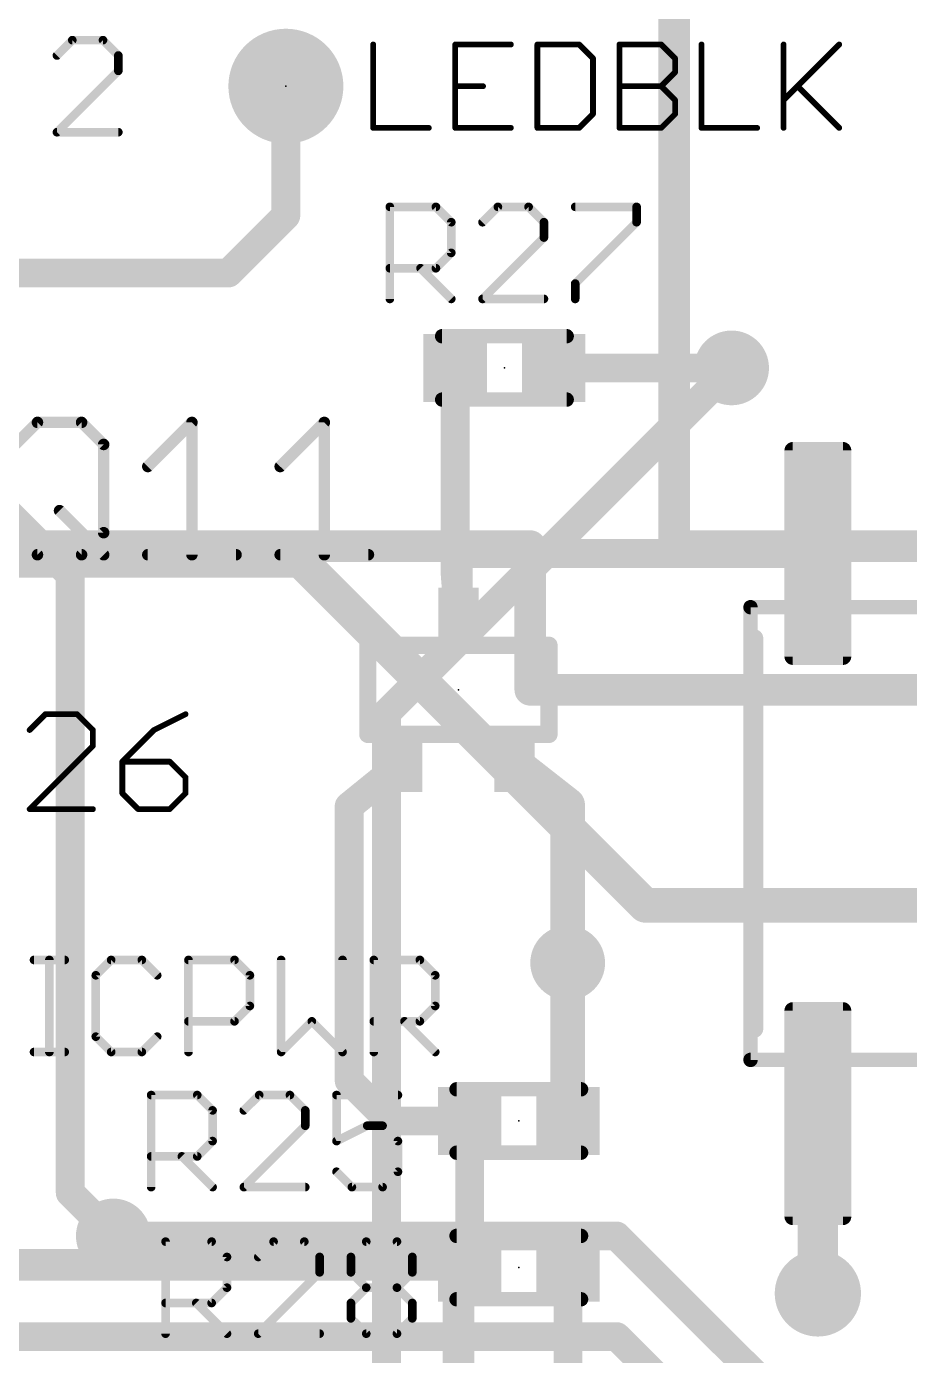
# Model space of a CAD drawing. Extents: x -19 to 124, y 0 to 88.
# Drawn here: x 57.15 to 64.94, y 66.51 to 78.25 of the extents above; entities that cross this region are included whole.
import ezdxf

# ---------------------------------------------------------------- set-up
doc = ezdxf.new("R2010")
doc.units = 0
for name, color, linetype in [('1', 12, 'CONTINUOUS'), ('15', 21, 'CONTINUOUS'), ('16', 132, 'CONTINUOUS'), ('17', 110, 'CONTINUOUS'), ('18', 110, 'CONTINUOUS'), ('2', 110, 'CONTINUOUS'), ('21', 253, 'CONTINUOUS'), ('23', 53, 'CONTINUOUS'), ('25', 253, 'CONTINUOUS')]:
    doc.layers.add(name, color=color, linetype=linetype)

# ---------------------------------------------------------------- blocks, each defined once
blk = doc.blocks.new('ROUNDP')
at = {"const_width": 0.5}
blk.add_lwpolyline([(0, -0.25, 1), (0, 0.25, 1), (0, -0.25)], format="xyb", dxfattribs=at)
blk = doc.blocks.new('RECT315200X94400R25')
at = {"const_width": 0.0738}
blk.add_lwpolyline([(0.9481, -0.2213), (0.9481, 0.2213, 0.4142), (0.9113, 0.2581), (-0.9113, 0.2581, 0.4142), (-0.9481, 0.2213), (-0.9481, -0.2213, 0.4142), (-0.9113, -0.2581), (0.9113, -0.2581, 0.4142)], format="xyb", close=True, dxfattribs=at)
blk.add_solid([(-0.9297, -0.2397), (0.9297, -0.2397), (-0.9297, 0.2397), (0.9297, 0.2397)])
blk = doc.blocks.new('RECT')
blk.add_solid([(-0.5, -0.5), (0.5, -0.5), (-0.5, 0.5), (0.5, 0.5)])
blk = doc.blocks.new('ROUNDV')
at = {"const_width": 0.5}
blk.add_lwpolyline([(0, -0.25, 1), (0, 0.25, 1), (0, -0.25)], format="xyb", dxfattribs=at)

msp = doc.modelspace()

# ---------------------------------------------------------------- linework, layer by layer
at = {"layer": '1'}
for points, const_width in [([(59.436, 77.724), (59.436, 76.581)], 0.254), ([(59.436, 76.581), (58.928, 76.073)], 0.254), ([(58.928, 76.073), (55.626, 76.073)], 0.254), ([(60.9314, 75.2348), (60.9314, 73.406)], 0.254), ([(61.8014, 75.2348), (63.373, 75.2348)], 0.254), ([(56.261, 74.676), (57.531, 73.406)], 0.254), ([(60.96, 73.0377), (60.96, 73.595)], 0.254), ([(60.96, 73.595), (64.135, 73.595)], 0.254), ([(57.531, 73.406), (57.531, 67.945)], 0.254), ([(60.9314, 73.406), (60.96, 73.0377)], 0.254), ([(59.9948, 71.3613), (60.4647, 71.7423)], 0.254), ([(61.4553, 71.7423), (61.9252, 71.374)], 0.3048), ([(61.9252, 71.374), (61.9252, 69.977)], 0.3048), ([(59.9948, 68.9356), (59.9948, 71.3613)], 0.254), ([(61.9252, 68.58), (61.9252, 69.977)], 0.3048), ([(60.3504, 68.58), (59.9948, 68.9356)], 0.254), ([(64.135, 68.645), (64.135, 67.056)], 0.3556), ([(61.0584, 68.58), (60.3504, 68.58)], 0.254), ([(61.0584, 67.2846), (61.0584, 68.58)], 0.254), ([(61.9284, 68.58), (61.9252, 68.58)], 0.3048), ([(57.531, 67.945), (57.912, 67.564)], 0.254), ([(61.9284, 67.2846), (61.9284, 66.3416)], 0.254)]:
    msp.add_lwpolyline(points, dxfattribs=dict(at, const_width=const_width))
for points, const_width in [([(59.4995, 77.724, 1), (59.3725, 77.724)], 0.127), ([(59.4809, 76.5361, 1), (59.3911, 76.6259)], 0.127), ([(59.3725, 76.581, 1), (59.4995, 76.581)], 0.127), ([(58.8831, 76.1179, 1), (58.9729, 76.0281)], 0.127), ([(58.928, 76.0095, 1), (58.928, 76.1365)], 0.127), ([(60.9949, 75.2348, 1), (60.8679, 75.2348)], 0.127), ([(61.8014, 75.2983, 1), (61.8014, 75.1713)], 0.127), ([(63.373, 75.1713, 1), (63.373, 75.2983)], 0.127), ([(61.0235, 73.595, 1), (60.8965, 73.595)], 0.127), ([(60.96, 73.6585, 1), (60.96, 73.5315)], 0.127), ([(64.135, 73.5315, 1), (64.135, 73.6585)], 0.127), ([(57.5945, 73.406, 1), (57.4675, 73.406)], 0.127), ([(57.4861, 73.3611, 1), (57.5759, 73.4509)], 0.127), ([(60.9947, 73.4109, 1), (60.8681, 73.4011)], 0.127), ([(60.8679, 73.406, 1), (60.9949, 73.406)], 0.127), ([(60.8965, 73.0377, 1), (61.0235, 73.0377)], 0.127), ([(60.8967, 73.0328, 1), (61.0233, 73.0426)], 0.127), ([(60.5047, 71.693, 1), (60.4247, 71.7916)], 0.127), ([(61.5023, 71.8023, 1), (61.4083, 71.6823)], 0.1524), ([(62.0014, 71.374, 1), (61.849, 71.374)], 0.1524), ([(60.0583, 71.3613, 1), (59.9313, 71.3613)], 0.127), ([(59.9548, 71.4106, 1), (60.0348, 71.312)], 0.127), ([(61.8782, 71.314, 1), (61.9722, 71.434)], 0.1524), ([(62.0014, 69.977, 1), (61.849, 69.977)], 0.1524), ([(61.849, 69.977, 1), (62.0014, 69.977)], 0.1524), ([(60.0397, 68.9805, 1), (59.9499, 68.8907)], 0.127), ([(59.9313, 68.9356, 1), (60.0583, 68.9356)], 0.127), ([(64.2239, 68.645, 1), (64.0461, 68.645)], 0.1778), ([(60.3504, 68.6435, 1), (60.3504, 68.5165)], 0.127), ([(61.1219, 68.58, 1), (60.9949, 68.58)], 0.127), ([(61.0584, 68.5165, 1), (61.0584, 68.6435)], 0.127), ([(61.9252, 68.6562, 1), (61.9252, 68.5038)], 0.1524), ([(61.9284, 68.5038, 1), (61.9284, 68.6562)], 0.1524), ([(60.3055, 68.5351, 1), (60.3953, 68.6249)], 0.127), ([(61.849, 68.58, 1), (62.0014, 68.58)], 0.1524), ([(57.5759, 67.9899, 1), (57.4861, 67.9001)], 0.127), ([(57.4675, 67.945, 1), (57.5945, 67.945)], 0.127), ([(57.8671, 67.5191, 1), (57.9569, 67.6089)], 0.127), ([(61.9919, 67.2846, 1), (61.8649, 67.2846)], 0.127), ([(60.9949, 67.2846, 1), (61.1219, 67.2846)], 0.127), ([(64.0461, 67.056, 1), (64.2239, 67.056)], 0.1778)]:
    msp.add_lwpolyline(points, format="xyb", dxfattribs=dict(at, const_width=const_width))
at = {"layer": '15', "const_width": 0.2794}
for points in [[(62.865, 81.915), (62.865, 73.66)], [(61.595, 73.66), (40.64, 73.66)], [(61.595, 72.39), (61.595, 73.66)], [(62.865, 73.66), (68.834, 73.66)], [(68.834, 72.39), (61.595, 72.39)], [(46.482, 67.31), (60.96, 67.31)], [(60.96, 67.31), (60.96, 66.04)]]:
    msp.add_lwpolyline(points, dxfattribs=at)
at = {"layer": '15', "const_width": 0.1397}
for points in [[(61.6649, 73.66, 1), (61.5252, 73.66)], [(61.595, 73.5901, 1), (61.595, 73.7298)], [(62.865, 73.7298, 1), (62.865, 73.5901)], [(62.7951, 73.66, 1), (62.9349, 73.66)], [(61.595, 72.4599, 1), (61.595, 72.3201)], [(61.5252, 72.39, 1), (61.6649, 72.39)], [(61.0299, 67.31, 1), (60.8901, 67.31)], [(60.96, 67.2401, 1), (60.96, 67.3799)]]:
    msp.add_lwpolyline(points, format="xyb", dxfattribs=at)
at = {"layer": '16'}
for points, const_width in [([(59.563, 73.533), (46.736, 73.533)], 0.3048), ([(62.611, 70.485), (59.563, 73.533)], 0.3048), ([(71.755, 70.485), (62.611, 70.485)], 0.3048), ([(57.912, 67.564), (62.357, 67.564)], 0.254), ([(62.357, 67.564), (65.151, 64.77)], 0.254), ([(56.769, 66.675), (62.357, 66.675)], 0.254), ([(62.357, 66.675), (65.151, 63.881)], 0.254)]:
    msp.add_lwpolyline(points, dxfattribs=dict(at, const_width=const_width))
for points, const_width in [([(59.6169, 73.5869, 1), (59.5091, 73.4791)], 0.1524), ([(59.563, 73.4568, 1), (59.563, 73.6092)], 0.1524), ([(62.611, 70.5612, 1), (62.611, 70.4088)], 0.1524), ([(62.5571, 70.4311, 1), (62.6649, 70.5389)], 0.1524), ([(57.912, 67.6275, 1), (57.912, 67.5005)], 0.127), ([(62.4019, 67.6089, 1), (62.3121, 67.5191)], 0.127), ([(62.357, 67.5005, 1), (62.357, 67.6275)], 0.127), ([(62.4019, 66.7199, 1), (62.3121, 66.6301)], 0.127), ([(62.357, 66.6115, 1), (62.357, 66.7385)], 0.127)]:
    msp.add_lwpolyline(points, format="xyb", dxfattribs=dict(at, const_width=const_width))
at = {"layer": '2', "const_width": 0.254}
for points in [[(60.325, 72.1868), (63.373, 75.2348)], [(60.325, 65.913), (60.325, 72.1868)]]:
    msp.add_lwpolyline(points, dxfattribs=at)
at = {"layer": '2', "const_width": 0.127}
for points in [[(63.4179, 75.1899, 1), (63.3281, 75.2797)], [(60.3885, 72.1868, 1), (60.2615, 72.1868)], [(60.2801, 72.2317, 1), (60.3699, 72.1419)]]:
    msp.add_lwpolyline(points, format="xyb", dxfattribs=at)
at = {"layer": '21'}
for points, const_width in [([(57.5494, 78.1311), (57.4138, 77.9955)], 0.0762), ([(57.8206, 78.1311), (57.5494, 78.1311)], 0.0762), ([(57.9561, 77.9955), (57.8206, 78.1311)], 0.0762), ([(57.9561, 77.8599), (57.9561, 77.9955)], 0.0762), ([(57.4138, 77.3176), (57.9561, 77.8599)], 0.0762), ([(57.9561, 77.3176), (57.4138, 77.3176)], 0.0762), ([(61.9164, 75.5148), (60.8164, 75.5148)], 0.127), ([(61.9164, 74.9548), (60.8164, 74.9548)], 0.127), ([(68.54, 73.12), (63.54, 73.12)], 0.127), ([(63.54, 73.12), (63.54, 69.12)], 0.127), ([(63.5762, 72.8472), (63.5762, 69.3928)], 0.1524), ([(61.7601, 72.7837), (60.1599, 72.7837)], 0.1524), ([(60.1599, 72.7837), (60.1599, 71.9963)], 0.1524), ([(61.7601, 71.9963), (61.7601, 72.7837)], 0.1524), ([(60.1599, 71.9963), (61.7601, 71.9963)], 0.1524), ([(68.54, 69.12), (63.54, 69.12)], 0.127), ([(60.9434, 68.86), (62.0434, 68.86)], 0.127), ([(60.9434, 68.3), (62.0434, 68.3)], 0.127), ([(60.9434, 67.5646), (62.0434, 67.5646)], 0.127), ([(60.9434, 67.0046), (62.0434, 67.0046)], 0.127)]:
    msp.add_lwpolyline(points, dxfattribs=dict(at, const_width=const_width))
for points, const_width in [([(57.5494, 78.1501, 1), (57.5494, 78.112)], 0.0381), ([(57.5629, 78.1176, 1), (57.5359, 78.1446)], 0.0381), ([(57.834, 78.1446, 1), (57.8071, 78.1176)], 0.0381), ([(57.8206, 78.112, 1), (57.8206, 78.1501)], 0.0381), ([(57.4003, 78.009, 1), (57.4273, 77.982)], 0.0381), ([(57.9752, 77.9955, 1), (57.9371, 77.9955)], 0.0381), ([(57.9427, 77.982, 1), (57.9696, 78.009)], 0.0381), ([(57.9371, 77.8599, 1), (57.9752, 77.8599)], 0.0381), ([(57.9696, 77.8465, 1), (57.9427, 77.8734)], 0.0381), ([(57.4138, 77.3366, 1), (57.4138, 77.2986)], 0.0381), ([(57.4003, 77.3311, 1), (57.4273, 77.3041)], 0.0381), ([(57.9561, 77.2986, 1), (57.9561, 77.3366)], 0.0381), ([(60.8164, 75.5466, 1), (60.8164, 75.4831)], 0.0635), ([(61.9164, 75.4831, 1), (61.9164, 75.5466)], 0.0635), ([(60.8164, 74.9866, 1), (60.8164, 74.9231)], 0.0635), ([(61.9164, 74.9231, 1), (61.9164, 74.9866)], 0.0635), ([(63.54, 73.1518, 1), (63.54, 73.0883)], 0.0635), ([(63.5718, 73.12, 1), (63.5083, 73.12)], 0.0635), ([(63.6143, 72.8472, 1), (63.5381, 72.8472)], 0.0762), ([(60.1599, 72.8218, 1), (60.1599, 72.7456)], 0.0762), ([(60.198, 72.7837, 1), (60.1218, 72.7837)], 0.0762), ([(61.7982, 72.7837, 1), (61.722, 72.7837)], 0.0762), ([(61.7601, 72.7456, 1), (61.7601, 72.8218)], 0.0762), ([(60.1599, 72.0344, 1), (60.1599, 71.9582)], 0.0762), ([(60.1218, 71.9963, 1), (60.198, 71.9963)], 0.0762), ([(61.722, 71.9963, 1), (61.7982, 71.9963)], 0.0762), ([(61.7601, 71.9582, 1), (61.7601, 72.0344)], 0.0762), ([(63.5381, 69.3928, 1), (63.6143, 69.3928)], 0.0762), ([(63.54, 69.1518, 1), (63.54, 69.0883)], 0.0635), ([(63.5083, 69.12, 1), (63.5718, 69.12)], 0.0635), ([(60.9434, 68.8918, 1), (60.9434, 68.8282)], 0.0635), ([(62.0434, 68.8282, 1), (62.0434, 68.8918)], 0.0635), ([(60.9434, 68.3317, 1), (60.9434, 68.2682)], 0.0635), ([(62.0434, 68.2682, 1), (62.0434, 68.3317)], 0.0635), ([(60.9434, 67.5964, 1), (60.9434, 67.5328)], 0.0635), ([(62.0434, 67.5328, 1), (62.0434, 67.5964)], 0.0635), ([(60.9434, 67.0363, 1), (60.9434, 66.9728)], 0.0635), ([(62.0434, 66.9728, 1), (62.0434, 67.0363)], 0.0635)]:
    msp.add_lwpolyline(points, format="xyb", dxfattribs=dict(at, const_width=const_width))
at = {"layer": '23'}
for p in [(59.436, 77.724), (61.3664, 75.2348), (60.96, 72.39), (61.4934, 68.58), (61.4934, 67.2846)]:
    msp.add_point(p, dxfattribs=at)
at = {"layer": '25'}
for points, const_width in [([(60.2073, 78.0929), (60.2073, 77.3557)], 0.0508), ([(61.4238, 78.0929), (60.9323, 78.0929)], 0.0508), ([(60.9323, 78.0929), (60.9323, 77.3557)], 0.0508), ([(61.6574, 78.0929), (61.6574, 77.3557)], 0.0508), ([(62.026, 78.0929), (61.6574, 78.0929)], 0.0508), ([(62.1489, 77.9701), (62.026, 78.0929)], 0.0508), ([(62.3824, 77.3557), (62.3824, 78.0929)], 0.0508), ([(62.3824, 78.0929), (62.751, 78.0929)], 0.0508), ([(62.751, 78.0929), (62.8739, 77.9701)], 0.0508), ([(63.1074, 78.0929), (63.1074, 77.3557)], 0.0508), ([(63.8324, 78.0929), (63.8324, 77.3557)], 0.0508), ([(63.8324, 77.6014), (64.3239, 78.0929)], 0.0508), ([(62.1489, 77.4786), (62.1489, 77.9701)], 0.0508), ([(62.8739, 77.9701), (62.8739, 77.8472)], 0.0508), ([(62.8739, 77.8472), (62.751, 77.7243)], 0.0508), ([(60.9323, 77.7243), (61.1781, 77.7243)], 0.0508), ([(62.3824, 77.7243), (62.751, 77.7243)], 0.0508), ([(62.751, 77.7243), (62.8739, 77.6014)], 0.0508), ([(63.9553, 77.7243), (64.3239, 77.3557)], 0.0508), ([(62.8739, 77.6014), (62.8739, 77.4786)], 0.0508), ([(62.026, 77.3557), (62.1489, 77.4786)], 0.0508), ([(62.8739, 77.4786), (62.751, 77.3557)], 0.0508), ([(60.2073, 77.3557), (60.6988, 77.3557)], 0.0508), ([(60.9323, 77.3557), (61.4238, 77.3557)], 0.0508), ([(61.6574, 77.3557), (62.026, 77.3557)], 0.0508), ([(62.751, 77.3557), (62.3824, 77.3557)], 0.0508), ([(63.1074, 77.3557), (63.5989, 77.3557)], 0.0508), ([(60.3544, 75.8444), (60.3544, 76.6579)], 0.0762), ([(60.3544, 76.6579), (60.7612, 76.6579)], 0.0762), ([(60.7612, 76.6579), (60.8968, 76.5223)], 0.0762), ([(61.3086, 76.6579), (61.173, 76.5223)], 0.0762), ([(61.5798, 76.6579), (61.3086, 76.6579)], 0.0762), ([(61.7153, 76.5223), (61.5798, 76.6579)], 0.0762), ([(61.9916, 76.6579), (62.5339, 76.6579)], 0.0762), ([(62.5339, 76.6579), (62.5339, 76.5223)], 0.0762), ([(60.8968, 76.5223), (60.8968, 76.2511)], 0.0762), ([(61.7153, 76.3867), (61.7153, 76.5223)], 0.0762), ([(62.5339, 76.5223), (61.9916, 75.98)], 0.0762), ([(61.173, 75.8444), (61.7153, 76.3867)], 0.0762), ([(60.8968, 76.2511), (60.7612, 76.1156)], 0.0762), ([(60.7612, 76.1156), (60.3544, 76.1156)], 0.0762), ([(60.6256, 76.1156), (60.8968, 75.8444)], 0.0762), ([(61.9916, 75.98), (61.9916, 75.8444)], 0.0762), ([(61.7153, 75.8444), (61.173, 75.8444)], 0.0762), ([(57.0469, 74.5583), (57.2418, 74.7532)], 0.1016), ([(57.2418, 74.7532), (57.6316, 74.7532)], 0.1016), ([(57.6316, 74.7532), (57.8265, 74.5583)], 0.1016), ([(58.2163, 74.3634), (58.6061, 74.7532)], 0.1016), ([(58.6061, 74.7532), (58.6061, 73.5838)], 0.1016), ([(59.3857, 74.3634), (59.7755, 74.7532)], 0.1016), ([(59.7755, 74.7532), (59.7755, 73.5838)], 0.1016), ([(57.8265, 74.5583), (57.8265, 73.7787)], 0.1016), ([(57.4367, 73.9736), (57.8265, 73.5838)], 0.1016), ([(57.2418, 73.5838), (57.0469, 73.7787)], 0.1016), ([(57.8265, 73.7787), (57.6316, 73.5838)], 0.1016), ([(57.6316, 73.5838), (57.2418, 73.5838)], 0.1016), ([(58.2163, 73.5838), (58.9959, 73.5838)], 0.1016), ([(59.3857, 73.5838), (60.1653, 73.5838)], 0.1016), ([(57.3123, 72.1748), (57.1725, 72.035)], 0.0508), ([(57.592, 72.1748), (57.3123, 72.1748)], 0.0508), ([(57.7318, 72.035), (57.592, 72.1748)], 0.0508), ([(58.5504, 72.1748), (58.2707, 72.035)], 0.0508), ([(57.7318, 71.8952), (57.7318, 72.035)], 0.0508), ([(58.2707, 72.035), (57.9911, 71.7554)], 0.0508), ([(57.1725, 71.3359), (57.7318, 71.8952)], 0.0508), ([(57.9911, 71.7554), (57.9911, 71.4757)], 0.0508), ([(58.4105, 71.7554), (57.9911, 71.7554)], 0.0508), ([(58.5504, 71.6155), (58.4105, 71.7554)], 0.0508), ([(58.5504, 71.4757), (58.5504, 71.6155)], 0.0508), ([(57.9911, 71.4757), (58.1309, 71.3359)], 0.0508), ([(58.4105, 71.3359), (58.5504, 71.4757)], 0.0508), ([(57.7318, 71.3359), (57.1725, 71.3359)], 0.0508), ([(58.1309, 71.3359), (58.4105, 71.3359)], 0.0508), ([(57.2114, 70.0031), (57.4825, 70.0031)], 0.0762), ([(57.3469, 69.1896), (57.3469, 70.0031)], 0.0762), ([(57.8927, 70.0031), (57.7571, 69.8675)], 0.0762), ([(58.1638, 70.0031), (57.8927, 70.0031)], 0.0762), ([(58.2994, 69.8675), (58.1638, 70.0031)], 0.0762), ([(58.5757, 69.1896), (58.5757, 70.0031)], 0.0762), ([(58.5757, 70.0031), (58.9824, 70.0031)], 0.0762), ([(58.9824, 70.0031), (59.118, 69.8675)], 0.0762), ([(59.3942, 70.0031), (59.3942, 69.1896)], 0.0762), ([(59.9366, 69.1896), (59.9366, 70.0031)], 0.0762), ([(60.2128, 69.1896), (60.2128, 70.0031)], 0.0762), ([(60.2128, 70.0031), (60.6196, 70.0031)], 0.0762), ([(60.6196, 70.0031), (60.7552, 69.8675)], 0.0762), ([(57.7571, 69.8675), (57.7571, 69.3252)], 0.0762), ([(59.118, 69.8675), (59.118, 69.5963)], 0.0762), ([(60.7552, 69.8675), (60.7552, 69.5963)], 0.0762), ([(59.118, 69.5963), (58.9824, 69.4608)], 0.0762), ([(60.7552, 69.5963), (60.6196, 69.4608)], 0.0762), ([(58.9824, 69.4608), (58.5757, 69.4608)], 0.0762), ([(59.3942, 69.1896), (59.6654, 69.4608)], 0.0762), ([(59.6654, 69.4608), (59.9366, 69.1896)], 0.0762), ([(60.6196, 69.4608), (60.2128, 69.4608)], 0.0762), ([(60.484, 69.4608), (60.7552, 69.1896)], 0.0762), ([(57.7571, 69.3252), (57.8927, 69.1896)], 0.0762), ([(58.1638, 69.1896), (58.2994, 69.3252)], 0.0762), ([(57.2114, 69.1896), (57.4825, 69.1896)], 0.0762), ([(57.8927, 69.1896), (58.1638, 69.1896)], 0.0762), ([(58.2462, 67.9958), (58.2462, 68.8093)], 0.0762), ([(58.2462, 68.8093), (58.653, 68.8093)], 0.0762), ([(58.653, 68.8093), (58.7886, 68.6737)], 0.0762), ([(59.2004, 68.8093), (59.0648, 68.6737)], 0.0762), ([(59.4716, 68.8093), (59.2004, 68.8093)], 0.0762), ([(59.6071, 68.6737), (59.4716, 68.8093)], 0.0762), ([(60.4257, 68.8093), (59.8834, 68.8093)], 0.0762), ([(59.8834, 68.8093), (59.8834, 68.4025)], 0.0762), ([(58.7886, 68.6737), (58.7886, 68.4025)], 0.0762), ([(59.6071, 68.5381), (59.6071, 68.6737)], 0.0762), ([(59.0648, 67.9958), (59.6071, 68.5381)], 0.0762), ([(59.8834, 68.4025), (60.1546, 68.5381)], 0.0762), ([(60.1546, 68.5381), (60.2901, 68.5381)], 0.0762), ([(60.2901, 68.5381), (60.4257, 68.4025)], 0.0762), ([(58.7886, 68.4025), (58.653, 68.267)], 0.0762), ([(60.4257, 68.4025), (60.4257, 68.1314)], 0.0762), ([(58.653, 68.267), (58.2462, 68.267)], 0.0762), ([(58.5174, 68.267), (58.7886, 67.9958)], 0.0762), ([(60.019, 67.9958), (59.8834, 68.1314)], 0.0762), ([(60.4257, 68.1314), (60.2901, 67.9958)], 0.0762), ([(59.6071, 67.9958), (59.0648, 67.9958)], 0.0762), ([(60.2901, 67.9958), (60.019, 67.9958)], 0.0762), ([(58.3732, 66.7004), (58.3732, 67.5139)], 0.0762), ([(58.3732, 67.5139), (58.78, 67.5139)], 0.0762), ([(58.78, 67.5139), (58.9156, 67.3783)], 0.0762), ([(59.3274, 67.5139), (59.1918, 67.3783)], 0.0762), ([(59.5986, 67.5139), (59.3274, 67.5139)], 0.0762), ([(59.7341, 67.3783), (59.5986, 67.5139)], 0.0762), ([(60.0104, 67.3783), (60.146, 67.5139)], 0.0762), ([(60.146, 67.5139), (60.4171, 67.5139)], 0.0762), ([(60.4171, 67.5139), (60.5527, 67.3783)], 0.0762), ([(58.9156, 67.3783), (58.9156, 67.1071)], 0.0762), ([(59.7341, 67.2427), (59.7341, 67.3783)], 0.0762), ([(60.0104, 67.2427), (60.0104, 67.3783)], 0.0762), ([(60.5527, 67.3783), (60.5527, 67.2427)], 0.0762), ([(59.1918, 66.7004), (59.7341, 67.2427)], 0.0762), ([(60.146, 67.1071), (60.0104, 67.2427)], 0.0762), ([(60.5527, 67.2427), (60.4171, 67.1071)], 0.0762), ([(58.9156, 67.1071), (58.78, 66.9716)], 0.0762), ([(60.0104, 66.9716), (60.146, 67.1071)], 0.0762), ([(60.146, 67.1071), (60.4171, 67.1071)], 0.0762), ([(60.4171, 67.1071), (60.5527, 66.9716)], 0.0762), ([(58.78, 66.9716), (58.3732, 66.9716)], 0.0762), ([(58.6444, 66.9716), (58.9156, 66.7004)], 0.0762), ([(60.0104, 66.836), (60.0104, 66.9716)], 0.0762), ([(60.5527, 66.9716), (60.5527, 66.836)], 0.0762), ([(60.146, 66.7004), (60.0104, 66.836)], 0.0762), ([(60.5527, 66.836), (60.4171, 66.7004)], 0.0762), ([(59.7341, 66.7004), (59.1918, 66.7004)], 0.0762), ([(60.4171, 66.7004), (60.146, 66.7004)], 0.0762)]:
    msp.add_lwpolyline(points, dxfattribs=dict(at, const_width=const_width))
for points, const_width in [([(60.22, 78.0929, 1), (60.1946, 78.0929)], 0.0254), ([(60.9323, 78.1056, 1), (60.9323, 78.0802)], 0.0254), ([(60.945, 78.0929, 1), (60.9196, 78.0929)], 0.0254), ([(61.4238, 78.0802, 1), (61.4238, 78.1056)], 0.0254), ([(61.6701, 78.0929, 1), (61.6447, 78.0929)], 0.0254), ([(61.6574, 78.1056, 1), (61.6574, 78.0802)], 0.0254), ([(62.035, 78.1019, 1), (62.017, 78.0839)], 0.0254), ([(62.026, 78.0802, 1), (62.026, 78.1056)], 0.0254), ([(62.3951, 78.0929, 1), (62.3697, 78.0929)], 0.0254), ([(62.3824, 78.1056, 1), (62.3824, 78.0802)], 0.0254), ([(62.76, 78.1019, 1), (62.742, 78.0839)], 0.0254), ([(62.751, 78.0802, 1), (62.751, 78.1056)], 0.0254), ([(63.1201, 78.0929, 1), (63.0947, 78.0929)], 0.0254), ([(63.8451, 78.0929, 1), (63.8197, 78.0929)], 0.0254), ([(64.3329, 78.0839, 1), (64.3149, 78.1019)], 0.0254), ([(62.1616, 77.9701, 1), (62.1362, 77.9701)], 0.0254), ([(62.1399, 77.9611, 1), (62.1578, 77.979)], 0.0254), ([(62.8866, 77.9701, 1), (62.8612, 77.9701)], 0.0254), ([(62.8649, 77.9611, 1), (62.8829, 77.979)], 0.0254), ([(62.8612, 77.8472, 1), (62.8866, 77.8472)], 0.0254), ([(62.8829, 77.8382, 1), (62.8649, 77.8562)], 0.0254), ([(60.9323, 77.737, 1), (60.9323, 77.7116)], 0.0254), ([(61.1781, 77.7116, 1), (61.1781, 77.737)], 0.0254), ([(62.3824, 77.737, 1), (62.3824, 77.7116)], 0.0254), ([(62.76, 77.7333, 1), (62.742, 77.7153)], 0.0254), ([(62.742, 77.7333, 1), (62.76, 77.7153)], 0.0254), ([(62.751, 77.7116, 1), (62.751, 77.737)], 0.0254), ([(63.9643, 77.7333, 1), (63.9463, 77.7153)], 0.0254), ([(62.8866, 77.6014, 1), (62.8612, 77.6014)], 0.0254), ([(62.8649, 77.5925, 1), (62.8829, 77.6104)], 0.0254), ([(63.8235, 77.6104, 1), (63.8414, 77.5925)], 0.0254), ([(62.1578, 77.4696, 1), (62.1399, 77.4875)], 0.0254), ([(62.8829, 77.4696, 1), (62.8649, 77.4875)], 0.0254), ([(62.1362, 77.4786, 1), (62.1616, 77.4786)], 0.0254), ([(62.8612, 77.4786, 1), (62.8866, 77.4786)], 0.0254), ([(60.2073, 77.3684, 1), (60.2073, 77.343)], 0.0254), ([(60.1946, 77.3557, 1), (60.22, 77.3557)], 0.0254), ([(60.6988, 77.343, 1), (60.6988, 77.3684)], 0.0254), ([(60.9323, 77.3684, 1), (60.9323, 77.343)], 0.0254), ([(60.9196, 77.3557, 1), (60.945, 77.3557)], 0.0254), ([(61.4238, 77.343, 1), (61.4238, 77.3684)], 0.0254), ([(61.6574, 77.3684, 1), (61.6574, 77.343)], 0.0254), ([(61.6447, 77.3557, 1), (61.6701, 77.3557)], 0.0254), ([(62.017, 77.3647, 1), (62.035, 77.3467)], 0.0254), ([(62.026, 77.343, 1), (62.026, 77.3684)], 0.0254), ([(62.3824, 77.3684, 1), (62.3824, 77.343)], 0.0254), ([(62.3697, 77.3557, 1), (62.3951, 77.3557)], 0.0254), ([(62.742, 77.3647, 1), (62.76, 77.3467)], 0.0254), ([(62.751, 77.343, 1), (62.751, 77.3684)], 0.0254), ([(63.1074, 77.3684, 1), (63.1074, 77.343)], 0.0254), ([(63.0947, 77.3557, 1), (63.1201, 77.3557)], 0.0254), ([(63.5989, 77.343, 1), (63.5989, 77.3684)], 0.0254), ([(63.8197, 77.3557, 1), (63.8451, 77.3557)], 0.0254), ([(64.3149, 77.3467, 1), (64.3329, 77.3647)], 0.0254), ([(60.3735, 76.6579, 1), (60.3354, 76.6579)], 0.0381), ([(60.3544, 76.6769, 1), (60.3544, 76.6388)], 0.0381), ([(60.7746, 76.6714, 1), (60.7477, 76.6444)], 0.0381), ([(60.7612, 76.6388, 1), (60.7612, 76.6769)], 0.0381), ([(61.3086, 76.6769, 1), (61.3086, 76.6388)], 0.0381), ([(61.3221, 76.6444, 1), (61.2951, 76.6714)], 0.0381), ([(61.5932, 76.6714, 1), (61.5663, 76.6444)], 0.0381), ([(61.5798, 76.6388, 1), (61.5798, 76.6769)], 0.0381), ([(61.9916, 76.6769, 1), (61.9916, 76.6388)], 0.0381), ([(62.553, 76.6579, 1), (62.5149, 76.6579)], 0.0381), ([(62.5339, 76.6388, 1), (62.5339, 76.6769)], 0.0381), ([(60.9158, 76.5223, 1), (60.8777, 76.5223)], 0.0381), ([(60.8833, 76.5088, 1), (60.9102, 76.5358)], 0.0381), ([(61.1595, 76.5358, 1), (61.1865, 76.5088)], 0.0381), ([(61.7344, 76.5223, 1), (61.6963, 76.5223)], 0.0381), ([(61.7019, 76.5088, 1), (61.7288, 76.5358)], 0.0381), ([(62.5149, 76.5223, 1), (62.553, 76.5223)], 0.0381), ([(62.5474, 76.5088, 1), (62.5204, 76.5358)], 0.0381), ([(61.6963, 76.3867, 1), (61.7344, 76.3867)], 0.0381), ([(61.7288, 76.3733, 1), (61.7019, 76.4002)], 0.0381), ([(60.8777, 76.2511, 1), (60.9158, 76.2511)], 0.0381), ([(60.9102, 76.2377, 1), (60.8833, 76.2646)], 0.0381), ([(60.3544, 76.1346, 1), (60.3544, 76.0965)], 0.0381), ([(60.6391, 76.129, 1), (60.6121, 76.1021)], 0.0381), ([(60.7477, 76.129, 1), (60.7746, 76.1021)], 0.0381), ([(60.7612, 76.0965, 1), (60.7612, 76.1346)], 0.0381), ([(62.0106, 75.98, 1), (61.9725, 75.98)], 0.0381), ([(61.9781, 75.9935, 1), (62.0051, 75.9665)], 0.0381), ([(60.3354, 75.8444, 1), (60.3735, 75.8444)], 0.0381), ([(60.8833, 75.8309, 1), (60.9102, 75.8579)], 0.0381), ([(61.173, 75.8635, 1), (61.173, 75.8254)], 0.0381), ([(61.1595, 75.8579, 1), (61.1865, 75.8309)], 0.0381), ([(61.7153, 75.8254, 1), (61.7153, 75.8635)], 0.0381), ([(61.9725, 75.8444, 1), (62.0106, 75.8444)], 0.0381), ([(57.2418, 74.7786, 1), (57.2418, 74.7278)], 0.0508), ([(57.2598, 74.7352, 1), (57.2238, 74.7712)], 0.0508), ([(57.6496, 74.7712, 1), (57.6136, 74.7352)], 0.0508), ([(57.6316, 74.7278, 1), (57.6316, 74.7786)], 0.0508), ([(58.6315, 74.7532, 1), (58.5807, 74.7532)], 0.0508), ([(58.6241, 74.7352, 1), (58.5881, 74.7712)], 0.0508), ([(59.8009, 74.7532, 1), (59.7501, 74.7532)], 0.0508), ([(59.7935, 74.7352, 1), (59.7575, 74.7712)], 0.0508), ([(57.8519, 74.5583, 1), (57.8011, 74.5583)], 0.0508), ([(57.8085, 74.5403, 1), (57.8445, 74.5763)], 0.0508), ([(58.1983, 74.3814, 1), (58.2343, 74.3454)], 0.0508), ([(59.3677, 74.3814, 1), (59.4037, 74.3454)], 0.0508), ([(57.4547, 73.9916, 1), (57.4187, 73.9556)], 0.0508), ([(57.8011, 73.7787, 1), (57.8519, 73.7787)], 0.0508), ([(57.8445, 73.7607, 1), (57.8085, 73.7967)], 0.0508), ([(57.2418, 73.6092, 1), (57.2418, 73.5584)], 0.0508), ([(57.2238, 73.5658, 1), (57.2598, 73.6018)], 0.0508), ([(57.6136, 73.6018, 1), (57.6496, 73.5658)], 0.0508), ([(57.6316, 73.5584, 1), (57.6316, 73.6092)], 0.0508), ([(57.8085, 73.5658, 1), (57.8445, 73.6018)], 0.0508), ([(58.2163, 73.6092, 1), (58.2163, 73.5584)], 0.0508), ([(58.9959, 73.5584, 1), (58.9959, 73.6092)], 0.0508), ([(59.3857, 73.6092, 1), (59.3857, 73.5584)], 0.0508), ([(60.1653, 73.5584, 1), (60.1653, 73.6092)], 0.0508), ([(58.5807, 73.5838, 1), (58.6315, 73.5838)], 0.0508), ([(59.7501, 73.5838, 1), (59.8009, 73.5838)], 0.0508), ([(57.3123, 72.1875, 1), (57.3123, 72.1621)], 0.0254), ([(57.3213, 72.1658, 1), (57.3033, 72.1838)], 0.0254), ([(57.6009, 72.1838, 1), (57.583, 72.1658)], 0.0254), ([(57.592, 72.1621, 1), (57.592, 72.1875)], 0.0254), ([(58.556, 72.1635, 1), (58.5447, 72.1862)], 0.0254), ([(57.1635, 72.044, 1), (57.1815, 72.026)], 0.0254), ([(57.7445, 72.035, 1), (57.7191, 72.035)], 0.0254), ([(57.7228, 72.026, 1), (57.7408, 72.044)], 0.0254), ([(58.265, 72.0464, 1), (58.2764, 72.0236)], 0.0254), ([(58.2797, 72.026, 1), (58.2617, 72.044)], 0.0254), ([(57.7191, 71.8952, 1), (57.7445, 71.8952)], 0.0254), ([(57.7408, 71.8862, 1), (57.7228, 71.9042)], 0.0254), ([(58.0038, 71.7554, 1), (57.9784, 71.7554)], 0.0254), ([(57.9911, 71.7681, 1), (57.9911, 71.7427)], 0.0254), ([(57.9821, 71.7643, 1), (58.0001, 71.7464)], 0.0254), ([(58.4195, 71.7643, 1), (58.4016, 71.7464)], 0.0254), ([(58.4105, 71.7427, 1), (58.4105, 71.7681)], 0.0254), ([(58.5631, 71.6155, 1), (58.5377, 71.6155)], 0.0254), ([(58.5414, 71.6066, 1), (58.5593, 71.6245)], 0.0254), ([(58.0001, 71.4847, 1), (57.9821, 71.4667)], 0.0254), ([(57.9784, 71.4757, 1), (58.0038, 71.4757)], 0.0254), ([(58.5377, 71.4757, 1), (58.5631, 71.4757)], 0.0254), ([(58.5593, 71.4667, 1), (58.5414, 71.4847)], 0.0254), ([(57.1725, 71.3486, 1), (57.1725, 71.3232)], 0.0254), ([(57.1635, 71.3449, 1), (57.1815, 71.3269)], 0.0254), ([(57.7318, 71.3232, 1), (57.7318, 71.3486)], 0.0254), ([(58.1309, 71.3486, 1), (58.1309, 71.3232)], 0.0254), ([(58.1219, 71.3269, 1), (58.1399, 71.3449)], 0.0254), ([(58.4016, 71.3449, 1), (58.4195, 71.3269)], 0.0254), ([(58.4105, 71.3232, 1), (58.4105, 71.3486)], 0.0254), ([(57.2114, 70.0221, 1), (57.2114, 69.984)], 0.0381), ([(57.366, 70.0031, 1), (57.3279, 70.0031)], 0.0381), ([(57.4825, 69.984, 1), (57.4825, 70.0221)], 0.0381), ([(57.8927, 70.0221, 1), (57.8927, 69.984)], 0.0381), ([(57.9061, 69.9896, 1), (57.8792, 70.0166)], 0.0381), ([(58.1773, 70.0166, 1), (58.1504, 69.9896)], 0.0381), ([(58.1638, 69.984, 1), (58.1638, 70.0221)], 0.0381), ([(58.5947, 70.0031, 1), (58.5566, 70.0031)], 0.0381), ([(58.5757, 70.0221, 1), (58.5757, 69.984)], 0.0381), ([(58.9959, 70.0166, 1), (58.9689, 69.9896)], 0.0381), ([(58.9824, 69.984, 1), (58.9824, 70.0221)], 0.0381), ([(59.4133, 70.0031, 1), (59.3752, 70.0031)], 0.0381), ([(59.9556, 70.0031, 1), (59.9175, 70.0031)], 0.0381), ([(60.2128, 70.0221, 1), (60.2128, 69.984)], 0.0381), ([(60.2319, 70.0031, 1), (60.1938, 70.0031)], 0.0381), ([(60.633, 70.0166, 1), (60.6061, 69.9896)], 0.0381), ([(60.6196, 69.984, 1), (60.6196, 70.0221)], 0.0381), ([(57.7761, 69.8675, 1), (57.738, 69.8675)], 0.0381), ([(57.7436, 69.881, 1), (57.7706, 69.854)], 0.0381), ([(58.2859, 69.854, 1), (58.3129, 69.881)], 0.0381), ([(59.137, 69.8675, 1), (59.0989, 69.8675)], 0.0381), ([(59.1045, 69.854, 1), (59.1315, 69.881)], 0.0381), ([(60.7742, 69.8675, 1), (60.7361, 69.8675)], 0.0381), ([(60.7417, 69.854, 1), (60.7686, 69.881)], 0.0381), ([(59.0989, 69.5963, 1), (59.137, 69.5963)], 0.0381), ([(59.1315, 69.5829, 1), (59.1045, 69.6098)], 0.0381), ([(60.7361, 69.5963, 1), (60.7742, 69.5963)], 0.0381), ([(60.7686, 69.5829, 1), (60.7417, 69.6098)], 0.0381), ([(58.5757, 69.4798, 1), (58.5757, 69.4417)], 0.0381), ([(58.9689, 69.4742, 1), (58.9959, 69.4473)], 0.0381), ([(58.9824, 69.4417, 1), (58.9824, 69.4798)], 0.0381), ([(59.6789, 69.4742, 1), (59.6519, 69.4473)], 0.0381), ([(59.6789, 69.4473, 1), (59.6519, 69.4742)], 0.0381), ([(60.2128, 69.4798, 1), (60.2128, 69.4417)], 0.0381), ([(60.4975, 69.4742, 1), (60.4705, 69.4473)], 0.0381), ([(60.6061, 69.4742, 1), (60.633, 69.4473)], 0.0381), ([(60.6196, 69.4417, 1), (60.6196, 69.4798)], 0.0381), ([(57.738, 69.3252, 1), (57.7761, 69.3252)], 0.0381), ([(57.7706, 69.3387, 1), (57.7436, 69.3117)], 0.0381), ([(58.3129, 69.3117, 1), (58.2859, 69.3387)], 0.0381), ([(57.2114, 69.2086, 1), (57.2114, 69.1706)], 0.0381), ([(57.3279, 69.1896, 1), (57.366, 69.1896)], 0.0381), ([(57.4825, 69.1706, 1), (57.4825, 69.2086)], 0.0381), ([(57.8927, 69.2086, 1), (57.8927, 69.1706)], 0.0381), ([(57.8792, 69.1761, 1), (57.9061, 69.2031)], 0.0381), ([(58.1504, 69.2031, 1), (58.1773, 69.1761)], 0.0381), ([(58.1638, 69.1706, 1), (58.1638, 69.2086)], 0.0381), ([(58.5566, 69.1896, 1), (58.5947, 69.1896)], 0.0381), ([(59.3808, 69.2031, 1), (59.4077, 69.1761)], 0.0381), ([(59.3752, 69.1896, 1), (59.4133, 69.1896)], 0.0381), ([(59.9175, 69.1896, 1), (59.9556, 69.1896)], 0.0381), ([(59.9231, 69.1761, 1), (59.95, 69.2031)], 0.0381), ([(60.1938, 69.1896, 1), (60.2319, 69.1896)], 0.0381), ([(60.7417, 69.1761, 1), (60.7686, 69.2031)], 0.0381), ([(58.2462, 68.8283, 1), (58.2462, 68.7902)], 0.0381), ([(58.2653, 68.8093, 1), (58.2272, 68.8093)], 0.0381), ([(58.6664, 68.8228, 1), (58.6395, 68.7958)], 0.0381), ([(58.653, 68.7902, 1), (58.653, 68.8283)], 0.0381), ([(59.2004, 68.8283, 1), (59.2004, 68.7902)], 0.0381), ([(59.2139, 68.7958, 1), (59.1869, 68.8228)], 0.0381), ([(59.485, 68.8228, 1), (59.4581, 68.7958)], 0.0381), ([(59.4716, 68.7902, 1), (59.4716, 68.8283)], 0.0381), ([(59.9024, 68.8093, 1), (59.8643, 68.8093)], 0.0381), ([(59.8834, 68.8283, 1), (59.8834, 68.7902)], 0.0381), ([(60.4257, 68.7902, 1), (60.4257, 68.8283)], 0.0381), ([(58.8076, 68.6737, 1), (58.7695, 68.6737)], 0.0381), ([(58.7751, 68.6602, 1), (58.802, 68.6872)], 0.0381), ([(59.0513, 68.6872, 1), (59.0783, 68.6602)], 0.0381), ([(59.6262, 68.6737, 1), (59.5881, 68.6737)], 0.0381), ([(59.5937, 68.6602, 1), (59.6206, 68.6872)], 0.0381), ([(59.5881, 68.5381, 1), (59.6262, 68.5381)], 0.0381), ([(59.6206, 68.5247, 1), (59.5937, 68.5516)], 0.0381), ([(60.1546, 68.5572, 1), (60.1546, 68.5191)], 0.0381), ([(60.1631, 68.5211, 1), (60.146, 68.5552)], 0.0381), ([(60.3036, 68.5516, 1), (60.2767, 68.5247)], 0.0381), ([(60.2901, 68.5191, 1), (60.2901, 68.5572)], 0.0381), ([(58.7695, 68.4025, 1), (58.8076, 68.4025)], 0.0381), ([(58.802, 68.3891, 1), (58.7751, 68.416)], 0.0381), ([(59.8749, 68.4196, 1), (59.8919, 68.3855)], 0.0381), ([(59.8643, 68.4025, 1), (59.9024, 68.4025)], 0.0381), ([(60.4448, 68.4025, 1), (60.4067, 68.4025)], 0.0381), ([(60.4122, 68.3891, 1), (60.4392, 68.416)], 0.0381), ([(58.2462, 68.286, 1), (58.2462, 68.2479)], 0.0381), ([(58.5309, 68.2804, 1), (58.5039, 68.2535)], 0.0381), ([(58.6395, 68.2804, 1), (58.6664, 68.2535)], 0.0381), ([(58.653, 68.2479, 1), (58.653, 68.286)], 0.0381), ([(59.8969, 68.1449, 1), (59.8699, 68.1179)], 0.0381), ([(60.4067, 68.1314, 1), (60.4448, 68.1314)], 0.0381), ([(60.4392, 68.1179, 1), (60.4122, 68.1449)], 0.0381), ([(58.2272, 67.9958, 1), (58.2653, 67.9958)], 0.0381), ([(58.7751, 67.9823, 1), (58.802, 68.0093)], 0.0381), ([(59.0648, 68.0148, 1), (59.0648, 67.9768)], 0.0381), ([(59.0513, 68.0093, 1), (59.0783, 67.9823)], 0.0381), ([(59.6071, 67.9768, 1), (59.6071, 68.0148)], 0.0381), ([(60.019, 68.0148, 1), (60.019, 67.9768)], 0.0381), ([(60.0055, 67.9823, 1), (60.0324, 68.0093)], 0.0381), ([(60.2767, 68.0093, 1), (60.3036, 67.9823)], 0.0381), ([(60.2901, 67.9768, 1), (60.2901, 68.0148)], 0.0381), ([(58.3923, 67.5139, 1), (58.3542, 67.5139)], 0.0381), ([(58.3732, 67.5329, 1), (58.3732, 67.4948)], 0.0381), ([(58.7934, 67.5274, 1), (58.7665, 67.5004)], 0.0381), ([(58.78, 67.4948, 1), (58.78, 67.5329)], 0.0381), ([(59.3274, 67.5329, 1), (59.3274, 67.4948)], 0.0381), ([(59.3409, 67.5004, 1), (59.3139, 67.5274)], 0.0381), ([(59.612, 67.5274, 1), (59.5851, 67.5004)], 0.0381), ([(59.5986, 67.4948, 1), (59.5986, 67.5329)], 0.0381), ([(60.146, 67.5329, 1), (60.146, 67.4948)], 0.0381), ([(60.1594, 67.5004, 1), (60.1325, 67.5274)], 0.0381), ([(60.4306, 67.5274, 1), (60.4037, 67.5004)], 0.0381), ([(60.4171, 67.4948, 1), (60.4171, 67.5329)], 0.0381), ([(58.9346, 67.3783, 1), (58.8965, 67.3783)], 0.0381), ([(58.9021, 67.3648, 1), (58.929, 67.3918)], 0.0381), ([(59.1783, 67.3918, 1), (59.2053, 67.3648)], 0.0381), ([(59.7532, 67.3783, 1), (59.7151, 67.3783)], 0.0381), ([(59.7207, 67.3648, 1), (59.7476, 67.3918)], 0.0381), ([(60.0294, 67.3783, 1), (59.9913, 67.3783)], 0.0381), ([(59.9969, 67.3918, 1), (60.0239, 67.3648)], 0.0381), ([(60.5718, 67.3783, 1), (60.5337, 67.3783)], 0.0381), ([(60.5392, 67.3648, 1), (60.5662, 67.3918)], 0.0381), ([(59.7151, 67.2427, 1), (59.7532, 67.2427)], 0.0381), ([(59.7476, 67.2293, 1), (59.7207, 67.2562)], 0.0381), ([(60.0239, 67.2562, 1), (59.9969, 67.2293)], 0.0381), ([(59.9913, 67.2427, 1), (60.0294, 67.2427)], 0.0381), ([(60.5337, 67.2427, 1), (60.5718, 67.2427)], 0.0381), ([(60.5662, 67.2293, 1), (60.5392, 67.2562)], 0.0381), ([(58.8965, 67.1071, 1), (58.9346, 67.1071)], 0.0381), ([(58.929, 67.0937, 1), (58.9021, 67.1206)], 0.0381), ([(60.146, 67.1262, 1), (60.146, 67.0881)], 0.0381), ([(60.1325, 67.0937, 1), (60.1594, 67.1206)], 0.0381), ([(60.1594, 67.0937, 1), (60.1325, 67.1206)], 0.0381), ([(60.4306, 67.1206, 1), (60.4037, 67.0937)], 0.0381), ([(60.4037, 67.1206, 1), (60.4306, 67.0937)], 0.0381), ([(60.4171, 67.0881, 1), (60.4171, 67.1262)], 0.0381), ([(58.3732, 66.9906, 1), (58.3732, 66.9525)], 0.0381), ([(58.6579, 66.985, 1), (58.6309, 66.9581)], 0.0381), ([(58.7665, 66.985, 1), (58.7934, 66.9581)], 0.0381), ([(58.78, 66.9525, 1), (58.78, 66.9906)], 0.0381), ([(60.0294, 66.9716, 1), (59.9913, 66.9716)], 0.0381), ([(59.9969, 66.985, 1), (60.0239, 66.9581)], 0.0381), ([(60.5718, 66.9716, 1), (60.5337, 66.9716)], 0.0381), ([(60.5392, 66.9581, 1), (60.5662, 66.985)], 0.0381), ([(60.0239, 66.8495, 1), (59.9969, 66.8225)], 0.0381), ([(59.9913, 66.836, 1), (60.0294, 66.836)], 0.0381), ([(60.5337, 66.836, 1), (60.5718, 66.836)], 0.0381), ([(60.5662, 66.8225, 1), (60.5392, 66.8495)], 0.0381), ([(58.3542, 66.7004, 1), (58.3923, 66.7004)], 0.0381), ([(58.9021, 66.6869, 1), (58.929, 66.7139)], 0.0381), ([(59.1783, 66.7139, 1), (59.2053, 66.6869)], 0.0381), ([(59.1918, 66.7194, 1), (59.1918, 66.6814)], 0.0381), ([(59.7341, 66.6814, 1), (59.7341, 66.7194)], 0.0381), ([(60.146, 66.7194, 1), (60.146, 66.6814)], 0.0381), ([(60.1325, 66.6869, 1), (60.1594, 66.7139)], 0.0381), ([(60.4037, 66.7139, 1), (60.4306, 66.6869)], 0.0381), ([(60.4171, 66.6814, 1), (60.4171, 66.7194)], 0.0381)]:
    msp.add_lwpolyline(points, format="xyb", dxfattribs=dict(at, const_width=const_width))

# ---------------------------------------------------------------- block references
at = {"layer": '1'}
for p, xscale, yscale in [((60.9314, 75.2348), 0.56, 0.6), ((61.8014, 75.2348), 0.56, 0.6), ((60.96, 73.0377), 0.3556, 0.508), ((60.4647, 71.7423), 0.3556, 0.508), ((61.4553, 71.7423), 0.3556, 0.508)]:
    msp.add_blockref('RECT', p, dxfattribs=dict(at, xscale=xscale, yscale=yscale))
at = {"layer": '1', "rotation": 270}
for p in [(64.135, 73.595), (64.135, 68.645)]:
    msp.add_blockref('RECT315200X94400R25', p, dxfattribs=at)
at = {"layer": '1', "xscale": 0.56, "yscale": 0.6, "rotation": 180}
for p in [(61.0584, 68.58), (61.9284, 68.58), (61.0584, 67.2846), (61.9284, 67.2846)]:
    msp.add_blockref('RECT', p, dxfattribs=at)
at = {"layer": '17', "xscale": 1.016, "yscale": 1.016}
msp.add_blockref('ROUNDP', (59.436, 77.724), dxfattribs=at)
msp.add_blockref('ROUNDP', (59.436, 77.724), dxfattribs=at)
msp.add_blockref('ROUNDP', (59.436, 77.724), dxfattribs=at)
msp.add_blockref('ROUNDP', (59.436, 77.724), dxfattribs=at)
at = {"layer": '18'}
for p, xscale, yscale in [((63.373, 75.2348), 0.6604, 0.6604), ((63.373, 75.2348), 0.6604, 0.6604), ((61.9252, 69.977), 0.6604, 0.6604), ((61.9252, 69.977), 0.6604, 0.6604), ((57.912, 67.564), 0.6604, 0.6604), ((57.912, 67.564), 0.6604, 0.6604), ((64.135, 67.056), 0.762, 0.762), ((64.135, 67.056), 0.762, 0.762)]:
    msp.add_blockref('ROUNDV', p, dxfattribs=dict(at, xscale=xscale, yscale=yscale))

doc.saveas('drawing.dxf')
